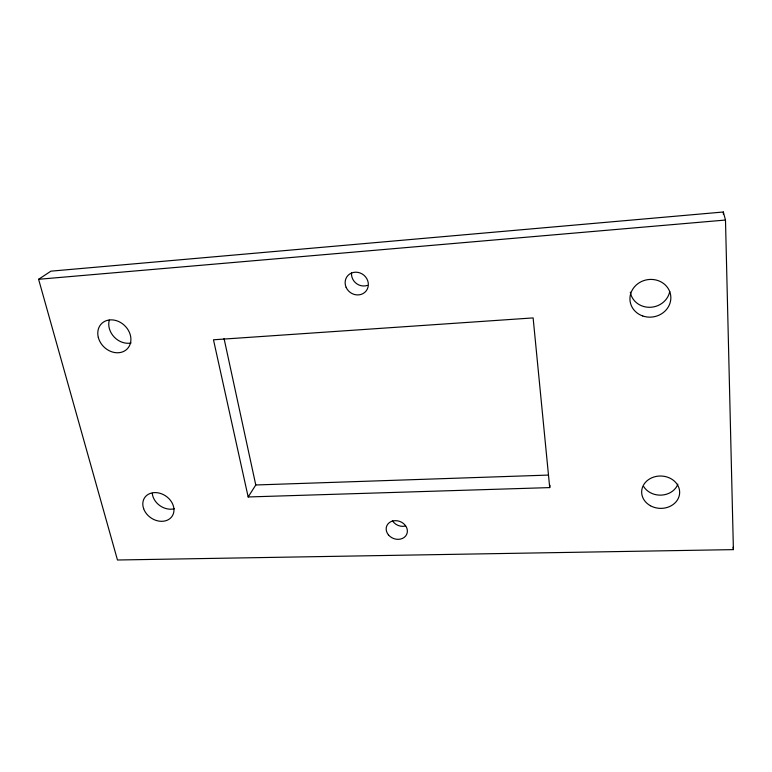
<?xml version="1.0" encoding="UTF-8"?>
<svg xmlns="http://www.w3.org/2000/svg" width="772" height="772" viewBox="0 0 772 772"><rect width="100%" height="100%" fill="white"/><g stroke="black" fill="none" stroke-linecap="round" stroke-linejoin="round"><path stroke-width="1.16" d="M549.712 487.595L533.124 317.91L213.477 339.786L248.169 496.965L549.712 487.595L550.04 485.298M248.169 496.965L255.773 484.98L224.054 338.522M38.6 279.29L50.913 271.165L723.335 212.001L725.487 220.039L733.4 549.625L117.469 559.999L38.6 279.29L725.487 220.039M255.773 484.98L547.908 475.098M733.053 547.28L733.4 549.625M723.335 212.001L723.393 214.404M367.443 285.36A11.696 10.818 37.9 0 1 351.55 272.892M405.599 525.983A10.615 8.975 21.2 0 1 392.379 520.569M131.037 342.98A17.64 14.668 44.4 0 1 114.208 337.046A17.64 14.668 44.4 0 1 109.296 320.129M174.318 508.758A16.251 13.056 34.4 0 1 152.277 493.308M677.855 484.16A18.596 15.922 1.4 0 1 661.816 495.093A18.596 15.922 1.4 0 1 643.713 486.601M669.739 291.469A20.033 18.451 -10.6 0 1 649.831 307.295A20.033 18.451 -10.6 0 1 630.309 292.144M346.117 287.319A11.956 11.011 37.5 0 0 366.121 290.976A11.956 11.011 37.5 0 0 357.986 272.391A11.956 11.011 37.5 0 0 346.117 287.319M388.412 534.851A10.827 9.1 21.3 0 0 406.612 534.513A10.827 9.1 21.3 0 0 395.303 520.666A10.827 9.1 21.3 0 0 388.412 534.851M98.295 337.345A18.007 14.88 44 0 0 125.942 350.034A18.007 14.88 44 0 0 118.772 321.567A18.007 14.88 44 0 0 98.295 337.345M143.65 508.7A16.569 13.211 34.3 0 0 170.139 518.437A16.569 13.211 34.3 0 0 161.377 493.742A16.569 13.211 34.3 0 0 143.65 508.7M650.42 505.737A19.011 16.183 1.9 0 0 679.64 493.105A19.011 16.183 1.9 0 0 651.915 477.743A19.011 16.183 1.9 0 0 650.42 505.737M642.729 315.98A20.506 18.827 -9.6 0 0 670.656 295.145A20.506 18.827 -9.6 0 0 637.807 283.739A20.506 18.827 -9.6 0 0 642.729 315.98"/></g></svg>
